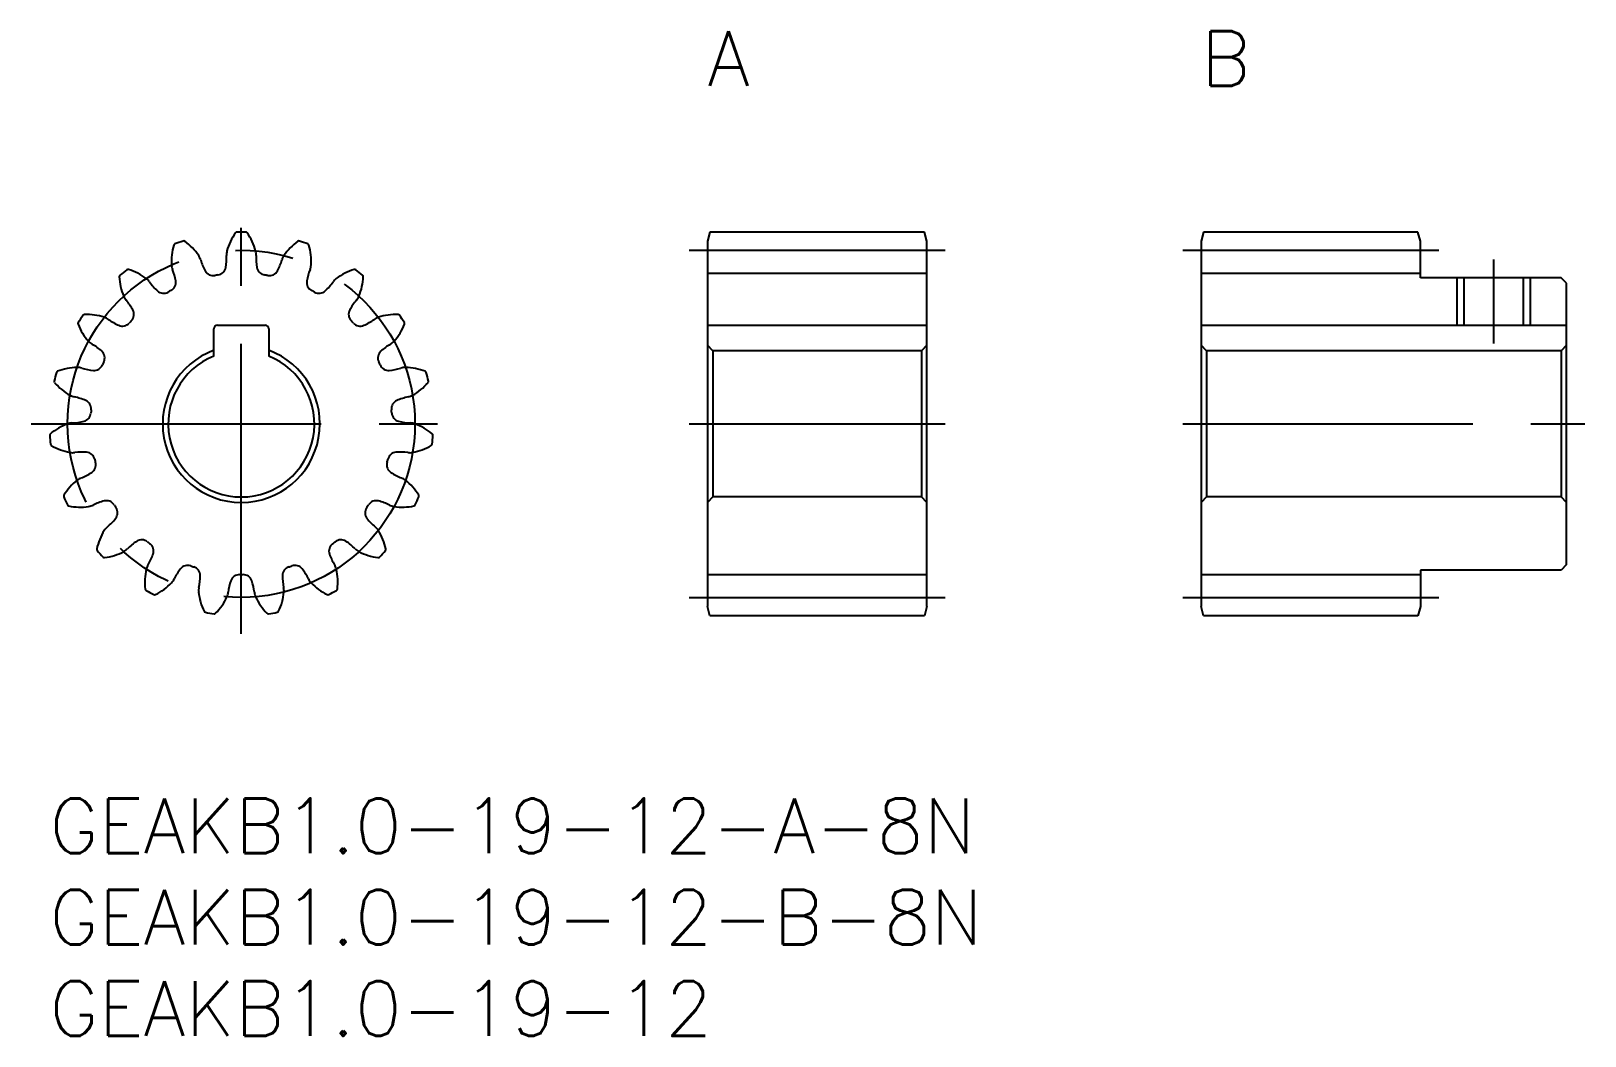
# Model space of a CAD drawing. Extents: x -1 to 84, y -13 to 42.
import ezdxf

# ---------------------------------------------------------------- set-up
doc = ezdxf.new("R2010")
doc.units = 0
doc.header["$LTSCALE"] = 0.5
doc.linetypes.add('CENTER', pattern=[50.8, 31.75, -6.35, 6.35, -6.35])
for name, color, linetype in [('MSM_CENTER', 1, 'CENTER'), ('MSM_CONTINUOUS', 7, 'CONTINUOUS'), ('MSM_NARROW', 5, 'CONTINUOUS'), ('MSM_PART_NUMBER', 7, 'CONTINUOUS')]:
    doc.layers.add(name, color=color, linetype=linetype)
doc.styles.get("Standard").update_dxf_attribs({"font": 'txt.shx', "height": 1, "bigfont": 'bigfont.shx'})

# ---------------------------------------------------------------- blocks, each defined once
blk = doc.blocks.new('*U3')
at = {"layer": 'MSM_PART_NUMBER'}
blk.add_text('GEAKB1.0-19-12-B-8N', height=3, dxfattribs=at).set_placement((0, -8))
blk = doc.blocks.new('*U4')
at = {"layer": 'MSM_PART_NUMBER'}
blk.add_text('GEAKB1.0-19-12-A-8N', height=3, dxfattribs=at).set_placement((0, -3))
blk = doc.blocks.new('*U5')
at = {"layer": 'MSM_PART_NUMBER'}
blk.add_text('A', height=3, dxfattribs=at).set_placement((36, 39))
blk = doc.blocks.new('*U6')
at = {"layer": 'MSM_PART_NUMBER'}
blk.add_text('B', height=3, dxfattribs=at).set_placement((63, 39))
blk = doc.blocks.new('*U7')
at = {"layer": 'MSM_PART_NUMBER'}
blk.add_text('GEAKB1.0-19-12', height=3, dxfattribs=at).set_placement((0, -13))

msp = doc.modelspace()

# ---------------------------------------------------------------- linework, layer by layer
at = {"layer": 'MSM_CENTER'}
for p, q in [((10.5, 9), (10.5, 32)), ((35, 30), (49, 30)), ((62, 30), (76, 30)), ((79, 29.5), (79, 24.9)), ((-1, 20.5), (22, 20.5)), ((35, 20.5), (49, 20.5)), ((62, 20.5), (84, 20.5)), ((35, 11), (49, 11)), ((62, 11), (76, 11))]:
    msp.add_line(p, q, dxfattribs=at)
msp.add_circle((10.5, 20.5), 9.5, dxfattribs=at)
at = {"layer": 'MSM_CONTINUOUS'}
for p, q in [((36.134, 31), (36, 30.5)), ((47.866, 31), (36.134, 31)), ((48, 30.5), (47.866, 31)), ((63.134, 31), (63, 30.5)), ((74.866, 31), (63.134, 31)), ((75, 30.5), (74.866, 31)), ((36, 30.5), (36, 10.5)), ((48, 10.5), (48, 30.5)), ((63, 30.5), (63, 10.5)), ((75, 28.5), (75, 30.5)), ((36, 28.75), (48, 28.75)), ((63, 28.75), (75, 28.75)), ((82.7, 28.5), (75, 28.5)), ((77.379, 28.5), (77.379, 25.9)), ((80.621, 28.5), (80.621, 25.9)), ((83, 28.2), (82.7, 28.5)), ((83, 12.8), (83, 28.2)), ((9, 24.208), (9, 25.7)), ((9.2, 25.9), (11.8, 25.9)), ((12, 25.7), (12, 24.208)), ((36, 25.9), (48, 25.9)), ((63, 25.9), (83, 25.9)), ((36.3, 24.5), (36, 24.8)), ((48, 24.8), (47.7, 24.5)), ((63.3, 24.5), (63, 24.8)), ((83, 24.8), (82.7, 24.5)), ((36.3, 24.5), (36.3, 16.5)), ((47.7, 24.5), (36.3, 24.5)), ((47.7, 24.5), (47.7, 16.5)), ((63.3, 24.5), (63.3, 16.5)), ((82.7, 24.5), (63.3, 24.5)), ((82.7, 24.5), (82.7, 16.5)), ((36.3, 16.5), (36, 16.2)), ((47.7, 16.5), (36.3, 16.5)), ((48, 16.2), (47.7, 16.5)), ((63.3, 16.5), (63, 16.2)), ((82.7, 16.5), (63.3, 16.5)), ((83, 16.2), (82.7, 16.5)), ((83, 12.8), (82.7, 12.5)), ((36, 12.25), (48, 12.25)), ((63, 12.25), (75, 12.25)), ((75, 12.5), (75, 10.5)), ((82.7, 12.5), (75, 12.5)), ((36.134, 10), (36, 10.5)), ((48, 10.5), (47.866, 10)), ((63.134, 10), (63, 10.5)), ((75, 10.5), (74.866, 10)), ((47.866, 10), (36.134, 10)), ((74.866, 10), (63.134, 10))]:
    msp.add_line(p, q, dxfattribs=at)
for centre, radius, start, end in [((12.77, 29.134), 3.167, 144.9001, 164.73684), ((10.261, 30.897), 0.1, 91.31423, 144.90011), ((10.5, 20.5), 10.5, 88.68577, 91.31423), ((10.739, 30.897), 0.1, 35.09988, 88.68576), ((8.23, 29.134), 3.167, 15.26316, 35.0999), ((9.844, 29.403), 3.167, 163.84747, 183.68421), ((6.898, 30.256), 0.1, 110.2616, 163.84747), ((10.5, 20.5), 10.5, 107.63314, 110.2616), ((7.35, 30.411), 0.1, 54.0473, 107.63314), ((5.549, 27.929), 3.167, 34.21053, 54.04727), ((10.5, 29.753), 0.813, 164.73684, 183.09119), ((10.5, 29.753), 0.813, 356.90881, 15.26316), ((15.451, 27.929), 3.167, 125.95273, 145.78947), ((13.65, 30.411), 0.1, 72.36686, 125.95274), ((10.5, 20.5), 10.5, 69.7384, 72.36686), ((14.102, 30.256), 0.1, 16.15256, 69.7384), ((11.156, 29.403), 3.167, 356.31579, 16.15254), ((10.5, 20.5), 10.5, 126.58051, 129.20897), ((4.302, 28.851), 0.1, 72.99466, 126.5805), ((3.405, 25.919), 3.167, 53.15789, 72.99464), ((7.495, 29.252), 0.813, 183.68421, 202.03855), ((4.031, 27.853), 2.923, 9.2309, 21.97342), ((7.495, 29.252), 0.813, 15.85618, 34.21053), ((11.089, 30.276), 2.923, 195.92131, 208.66384), ((9.157, 29.146), 0.5, 278.82691, 350.28353), ((6.769, 29.555), 2.923, 350.28353, 3.02606), ((14.231, 29.555), 2.923, 176.97394, 189.71647), ((11.843, 29.146), 0.5, 189.71647, 261.17309), ((9.911, 30.276), 2.923, 331.33616, 344.07869), ((13.505, 29.252), 0.813, 145.78947, 164.14382), ((16.969, 27.853), 2.923, 158.02658, 170.7691), ((13.505, 29.252), 0.813, 337.96145, 356.31579), ((17.595, 25.919), 3.167, 107.00536, 126.84211), ((16.698, 28.851), 0.1, 53.41949, 107.00537), ((10.5, 20.5), 10.5, 50.79103, 53.41949), ((3.926, 28.558), 0.1, 129.20897, 182.79484), ((6.989, 28.708), 3.167, 182.79483, 202.63158), ((4.816, 27.802), 0.813, 34.80355, 53.15789), ((7.882, 29.938), 2.923, 214.86868, 227.61121), ((6.423, 28.242), 0.5, 297.77428, 9.2309), ((8.962, 29.114), 0.5, 208.66384, 280.12046), ((10.5, 20.5), 8.25, 98.82691, 100.12046), ((10.5, 20.5), 8.25, 79.87954, 81.17309), ((12.038, 29.114), 0.5, 259.87955, 331.33616), ((14.577, 28.242), 0.5, 170.7691, 242.2257), ((13.118, 29.938), 2.923, 312.38879, 325.13132), ((16.184, 27.802), 0.813, 126.84211, 145.19645), ((14.011, 28.708), 3.167, 337.36842, 357.20517), ((17.074, 28.558), 0.1, 357.20521, 50.79103), ((4.816, 27.802), 0.813, 202.63158, 220.98592), ((1.994, 25.354), 2.923, 28.17826, 40.92079), ((6.249, 28.148), 0.5, 227.61121, 299.06782), ((10.5, 20.5), 8.25, 117.77428, 119.06782), ((10.5, 20.5), 8.25, 60.93217, 62.22572), ((14.751, 28.148), 0.5, 240.93218, 312.38879), ((19.006, 25.354), 2.923, 139.07921, 151.82174), ((16.184, 27.802), 0.813, 319.01408, 337.36842), ((10.5, 20.5), 10.5, 145.52787, 148.15634), ((1.926, 26.386), 0.1, 91.94203, 145.52787), ((2.03, 23.322), 3.167, 72.10526, 91.94201), ((4.13, 26.499), 0.5, 316.72166, 28.17826), ((16.87, 26.499), 0.5, 151.82174, 223.27837), ((18.97, 23.322), 3.167, 88.05799, 107.89474), ((19.074, 26.386), 0.1, 34.47213, 88.058), ((10.5, 20.5), 10.5, 31.84366, 34.47213), ((1.665, 25.987), 0.1, 148.15634, 201.74221), ((4.514, 27.123), 3.167, 201.7422, 221.57895), ((2.753, 25.561), 0.813, 53.75092, 72.10526), ((4.96, 28.576), 2.923, 233.81605, 246.55858), ((3.996, 26.353), 0.5, 246.55858, 318.01519), ((10.5, 20.5), 8.25, 136.72165, 138.01519), ((9.2, 25.7), 0.2, 90, 180), ((11.8, 25.7), 0.2, 0, 90), ((10.5, 20.5), 8.25, 41.98481, 43.27835), ((17.004, 26.353), 0.5, 221.98482, 293.44142), ((16.04, 28.576), 2.923, 293.44142, 306.18395), ((18.247, 25.561), 0.813, 107.89474, 126.24908), ((16.486, 27.123), 3.167, 318.42105, 338.2578), ((19.335, 25.987), 0.1, 338.25782, 31.84366), ((2.753, 25.561), 0.813, 221.57895, 239.93329), ((0.879, 22.329), 2.923, 47.12563, 59.86816), ((20.121, 22.329), 2.923, 120.13184, 132.87437), ((18.247, 25.561), 0.813, 300.06671, 318.42105), ((2.527, 24.105), 0.5, 335.66902, 47.12563), ((10.5, 20.5), 8.25, 155.66902, 156.96256), ((10.5, 20.5), 4.3, 110.41621, 69.58379), ((10.5, 20.5), 4, 112.02431, 67.97569), ((18.473, 24.105), 0.5, 132.87437, 204.331), ((10.5, 20.5), 8.25, 23.03744, 24.33098), ((10.5, 20.5), 10.5, 164.47524, 167.1037), ((0.479, 23.284), 0.1, 110.8894, 164.47524), ((1.573, 20.419), 3.167, 91.05263, 110.88938), ((1.53, 22.772), 0.813, 72.69829, 91.05263), ((2.638, 26.34), 2.923, 252.76342, 265.50595), ((2.448, 23.924), 0.5, 265.50595, 336.96256), ((18.552, 23.924), 0.5, 203.03745, 274.49405), ((18.362, 26.34), 2.923, 274.49405, 287.23658), ((19.47, 22.772), 0.813, 88.94737, 107.30171), ((19.427, 20.419), 3.167, 69.11062, 88.94737), ((20.521, 23.284), 0.1, 15.52476, 69.11064), ((10.5, 20.5), 10.5, 12.8963, 15.52476), ((0.362, 22.821), 0.1, 167.1037, 220.68958), ((2.688, 24.82), 3.167, 220.68957, 240.52632), ((18.312, 24.82), 3.167, 299.47368, 319.31043), ((20.638, 22.821), 0.1, 319.31047, 12.8963), ((1.53, 22.772), 0.813, 240.52632, 258.88066), ((0.806, 19.106), 2.923, 66.073, 78.81553), ((1.789, 21.321), 0.5, 354.61639, 66.073), ((10.5, 20.5), 8.25, 174.61639, 175.90993), ((19.211, 21.321), 0.5, 113.927, 185.38361), ((10.5, 20.5), 8.25, 4.09007, 5.38361), ((20.194, 19.106), 2.923, 101.18447, 113.927), ((19.47, 22.772), 0.813, 281.11934, 299.47368), ((2.083, 17.524), 3.167, 110, 129.83674), ((1.278, 19.736), 0.813, 91.64566, 110), ((1.168, 23.47), 2.923, 271.71079, 284.45332), ((1.772, 21.124), 0.5, 284.45332, 355.90993), ((19.228, 21.124), 0.5, 184.09008, 255.54668), ((19.832, 23.47), 2.923, 255.54668, 268.28921), ((19.722, 19.736), 0.813, 70, 88.35434), ((18.917, 17.524), 3.167, 50.16326, 70), ((0.119, 19.879), 0.1, 129.8367, 183.42261), ((10.5, 20.5), 10.5, 183.42261, 186.05107), ((10.5, 20.5), 10.5, 353.94893, 356.57739), ((20.881, 19.879), 0.1, 356.57739, 50.16327), ((0.158, 19.404), 0.1, 186.05107, 239.63694), ((1.708, 22.05), 3.167, 239.63694, 259.47368), ((1.278, 19.736), 0.813, 259.47368, 277.82803), ((1.784, 16.034), 2.923, 85.02037, 97.7629), ((1.994, 18.448), 0.5, 13.56376, 85.02037), ((19.006, 18.448), 0.5, 94.97963, 166.43625), ((19.216, 16.034), 2.923, 82.2371, 94.97963), ((19.722, 19.736), 0.813, 262.17197, 280.52632), ((19.292, 22.05), 3.167, 280.52632, 300.36306), ((20.842, 19.404), 0.1, 300.36306, 353.94893), ((2.043, 18.256), 0.5, 303.40068, 14.8573), ((10.5, 20.5), 8.25, 193.56375, 194.8573), ((18.957, 18.256), 0.5, 165.14271, 236.59932), ((10.5, 20.5), 8.25, 345.1427, 346.43625), ((3.505, 14.953), 3.167, 128.94737, 148.78411), ((2.026, 16.783), 0.813, 110.59303, 128.94737), ((0.709, 20.279), 2.923, 290.65815, 303.40068), ((20.291, 20.279), 2.923, 236.59932, 249.34185), ((18.974, 16.783), 0.813, 51.05263, 69.40697), ((17.495, 14.953), 3.167, 31.21589, 51.05263), ((0.883, 16.542), 0.1, 148.78409, 202.36998), ((10.5, 20.5), 10.5, 202.36998, 204.99844), ((3.706, 13.446), 2.923, 103.96774, 116.71027), ((3.121, 15.797), 0.5, 32.51113, 103.96774), ((17.879, 15.797), 0.5, 76.03226, 147.4889), ((17.294, 13.446), 2.923, 63.28973, 76.03226), ((10.5, 20.5), 10.5, 335.00156, 337.63002), ((20.117, 16.542), 0.1, 337.63002, 31.2159), ((1.074, 16.105), 0.1, 204.99844, 258.58431), ((1.681, 19.111), 3.167, 258.58431, 278.42105), ((2.026, 16.783), 0.813, 278.42106, 296.7754), ((1.311, 17.112), 2.923, 309.60552, 322.34805), ((10.5, 20.5), 8.25, 212.51112, 213.80467), ((3.229, 15.632), 0.5, 322.34805, 33.80467), ((17.771, 15.632), 0.5, 146.19534, 217.65195), ((10.5, 20.5), 8.25, 326.19533, 327.48888), ((19.689, 17.112), 2.923, 217.65195, 230.39448), ((18.974, 16.783), 0.813, 243.2246, 261.57895), ((19.319, 19.111), 3.167, 261.57895, 281.41569), ((19.926, 16.105), 0.1, 281.41569, 335.00156), ((5.686, 12.982), 3.167, 147.89474, 167.73148), ((3.692, 14.233), 0.813, 129.54039, 147.89474), ((17.308, 14.233), 0.813, 32.10526, 50.45961), ((15.314, 12.982), 3.167, 12.26852, 32.10526), ((2.689, 13.634), 0.1, 167.73144, 221.31735), ((3.692, 14.233), 0.813, 297.36842, 315.72276), ((6.365, 11.622), 2.923, 122.91511, 135.65763), ((5.048, 13.656), 0.5, 51.4585, 122.91511), ((10.5, 20.5), 8.25, 231.45849, 232.75204), ((5.204, 13.535), 0.5, 341.29542, 52.75204), ((15.796, 13.535), 0.5, 127.24797, 198.70458), ((10.5, 20.5), 8.25, 307.24796, 308.54151), ((15.952, 13.656), 0.5, 57.08489, 128.54153), ((14.635, 11.622), 2.923, 44.34237, 57.08489), ((17.308, 14.233), 0.813, 224.27724, 242.63158), ((18.311, 13.634), 0.1, 318.68265, 12.26853), ((10.5, 20.5), 10.5, 221.31735, 223.94581), ((3.012, 13.283), 0.1, 223.94581, 277.53168), ((2.61, 16.323), 3.167, 277.53168, 297.36842), ((6.096, 12.362), 0.813, 148.48776, 166.84211), ((2.909, 14.312), 2.923, 328.55289, 341.29542), ((7.566, 12.257), 0.5, 70.40587, 141.86247), ((13.434, 12.257), 0.5, 38.13753, 109.59416), ((18.091, 14.312), 2.923, 198.70458, 211.44711), ((14.904, 12.362), 0.813, 13.15789, 31.51224), ((18.39, 16.323), 3.167, 242.63158, 262.46832), ((17.988, 13.283), 0.1, 262.46828, 316.05419), ((10.5, 20.5), 10.5, 316.05419, 318.68265), ((8.388, 11.826), 3.167, 166.84211, 186.67885), ((6.096, 12.362), 0.813, 316.31579, 334.67013), ((9.471, 10.76), 2.923, 141.86247, 154.605), ((10.5, 20.5), 8.25, 250.40586, 251.6994), ((7.752, 12.193), 0.5, 0.24279, 71.6994), ((5.329, 12.182), 2.923, 347.50026, 0.24279), ((12.69, 10.954), 2.923, 160.80984, 173.55237), ((10.401, 11.751), 0.5, 89.35324, 160.80984), ((10.5, 20.5), 8.25, 269.35323, 270.64677), ((10.599, 11.751), 0.5, 19.19016, 90.64679), ((8.31, 10.954), 2.923, 6.44763, 19.19016), ((15.671, 12.182), 2.923, 179.75721, 192.49974), ((13.248, 12.193), 0.5, 108.3006, 179.75721), ((10.5, 20.5), 8.25, 288.3006, 289.59414), ((11.529, 10.76), 2.923, 25.395, 38.13753), ((14.904, 12.362), 0.813, 205.32987, 223.68421), ((12.612, 11.826), 3.167, 353.32115, 13.15789), ((5.342, 11.469), 0.1, 186.67889, 240.26472), ((10.5, 20.5), 10.5, 240.26472, 242.89318), ((5.761, 11.242), 0.1, 242.89318, 296.47905), ((4.394, 13.987), 3.167, 296.47904, 316.31579), ((8.977, 11.373), 0.813, 167.43513, 185.78947), ((11.318, 11.61), 3.167, 185.78947, 205.62622), ((8.977, 11.373), 0.813, 335.26316, 353.6175), ((12.023, 11.373), 0.813, 186.3825, 204.73684), ((9.682, 11.61), 3.167, 334.37378, 354.21053), ((12.023, 11.373), 0.813, 354.21053, 12.56487), ((16.606, 13.987), 3.167, 223.68421, 243.52095), ((15.239, 11.242), 0.1, 243.52091, 297.10682), ((10.5, 20.5), 10.5, 297.10682, 299.73528), ((15.658, 11.469), 0.1, 299.73528, 353.32116), ((8.553, 10.284), 0.1, 205.62622, 259.21209), ((6.839, 12.358), 3.167, 315.42641, 335.26316), ((14.161, 12.358), 3.167, 204.73684, 224.57359), ((12.447, 10.284), 0.1, 280.78791, 334.37379), ((10.5, 20.5), 10.5, 259.21209, 261.84055), ((9.024, 10.205), 0.1, 261.84055, 315.42643), ((11.976, 10.205), 0.1, 224.57361, 278.15945), ((10.5, 20.5), 10.5, 278.15945, 280.78791)]:
    msp.add_arc(centre, radius, start, end, dxfattribs=at)
at = {"layer": 'MSM_NARROW'}
for p, q in [((77, 28.5), (77, 25.9)), ((81, 28.5), (81, 25.9))]:
    msp.add_line(p, q, dxfattribs=at)

# ---------------------------------------------------------------- block references
at = {"layer": 'MSM_CONTINUOUS'}
for name in ['*U5', '*U6', '*U4', '*U3', '*U7']:
    msp.add_blockref(name, (0, 0), dxfattribs=at)

doc.saveas('drawing.dxf')
